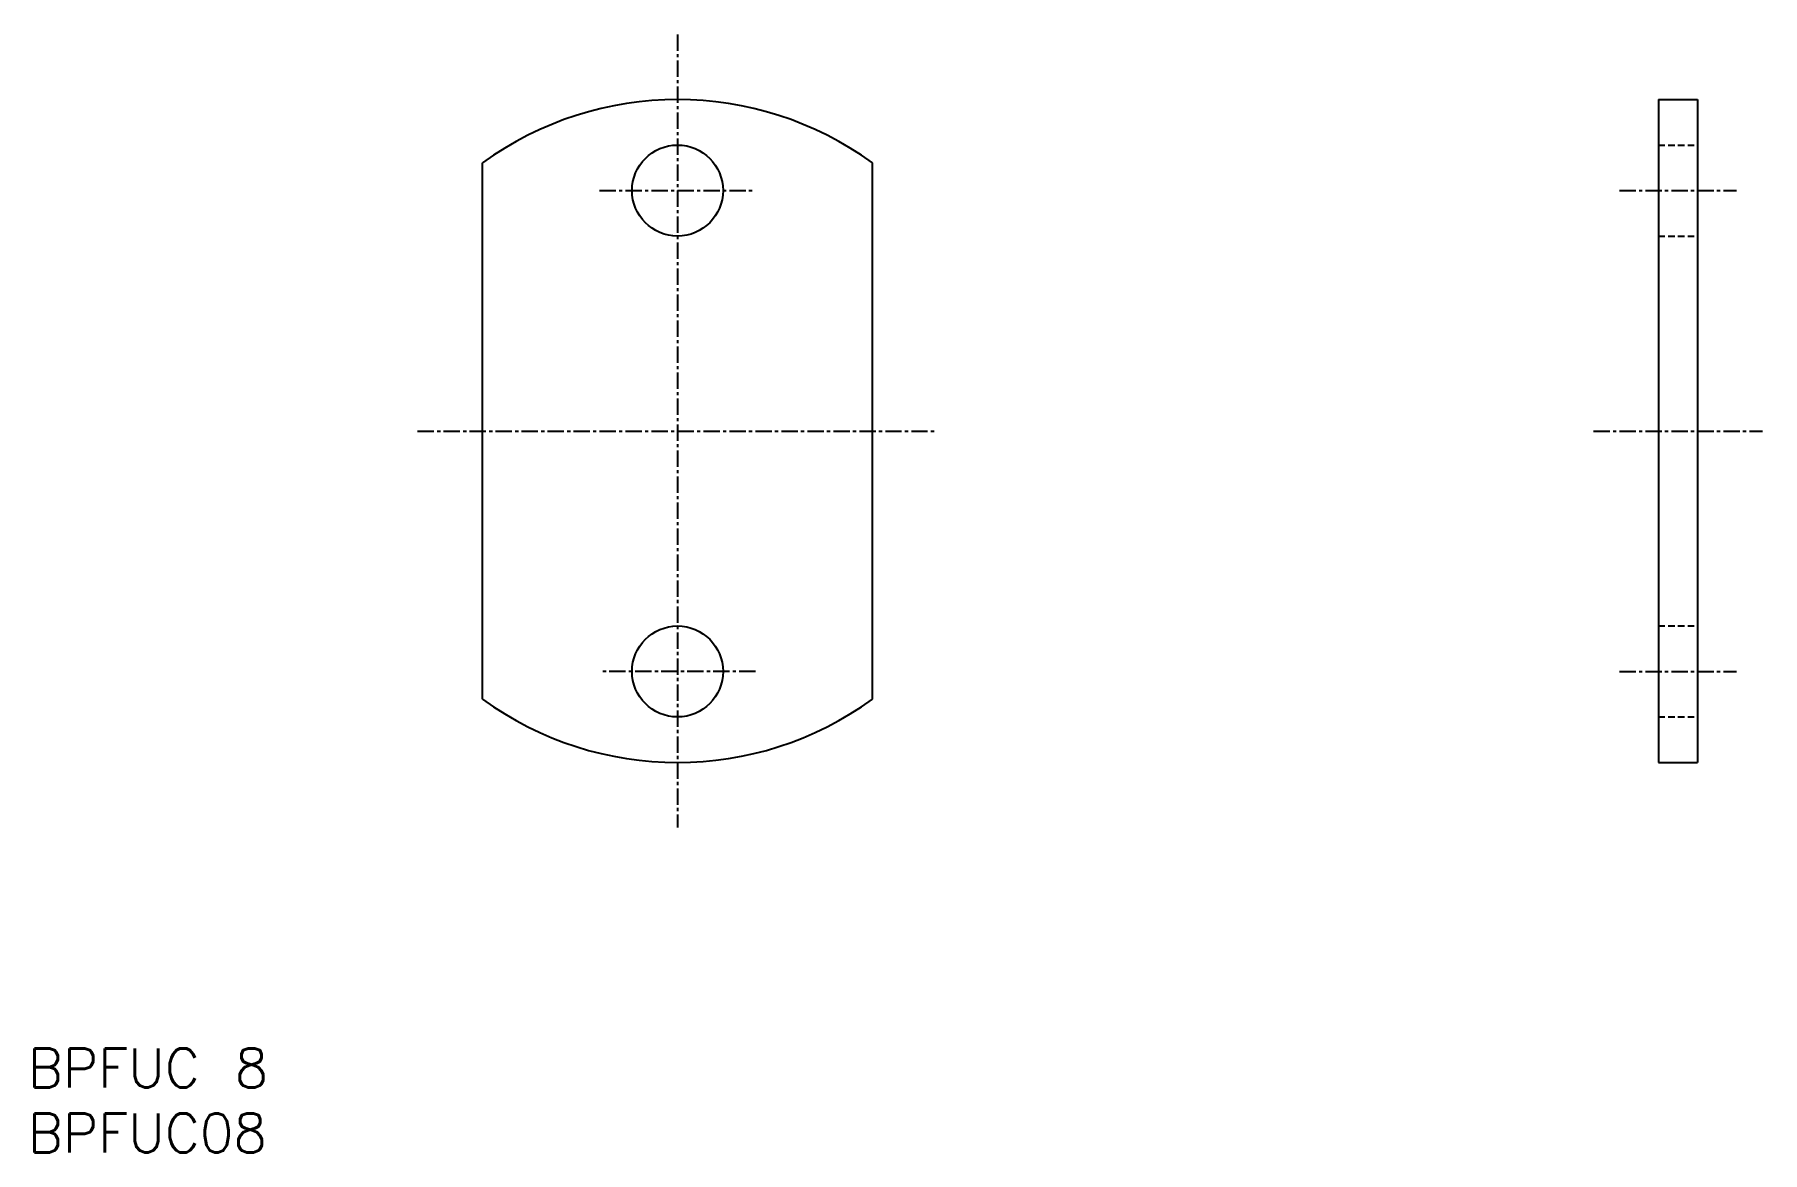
# Model space of a CAD drawing. Extents: x 1 to 134, y 0 to 86.
import ezdxf

# ---------------------------------------------------------------- set-up
doc = ezdxf.new("R2010")
doc.units = 0
doc.linetypes.add('CENTER', pattern=[2, 1.25, -0.25, 0.25, -0.25])
doc.linetypes.add('DASHED', pattern=[0.75, 0.5, -0.25])
doc.layers.get('0').update_dxf_attribs({"linetype": 'CONTINUOUS'})
doc.layers.add('CENTER', color=1, linetype='CENTER')
doc.styles.get("Standard").update_dxf_attribs({"font": 'txt.shx'})

# ---------------------------------------------------------------- blocks, each defined once
blk = doc.blocks.new('*U6')
at = {"color": 7, "linetype": 'CONTINUOUS'}
blk.add_text('BPFUC08', height=3, dxfattribs=at).set_placement((0, 0))
blk = doc.blocks.new('*U7')
at = {"color": 7, "linetype": 'CONTINUOUS'}
blk.add_text('BPFUC 8', height=3, dxfattribs=at).set_placement((0, 5))

msp = doc.modelspace()

# ---------------------------------------------------------------- linework, layer by layer
at = {"color": 7, "linetype": 'CONTINUOUS'}
for p, q in [((125.5, 81), (125.5, 30)), ((125.5, 81), (128.5, 81)), ((128.5, 81), (128.5, 30)), ((35, 34.88), (35, 76.12)), ((65, 34.88), (65, 76.12)), ((125.5, 30), (128.5, 30))]:
    msp.add_line(p, q, dxfattribs=at)
at = {"color": 3, "linetype": 'DASHED'}
for p, q in [((125.5, 77.5), (128.5, 77.5)), ((125.5, 70.5), (128.5, 70.5)), ((125.5, 40.5), (128.5, 40.5)), ((125.5, 33.5), (128.5, 33.5))]:
    msp.add_line(p, q, dxfattribs=at)
at = {"color": 7, "linetype": 'CONTINUOUS'}
for centre in [(50, 74), (50, 37)]:
    msp.add_circle(centre, 3.5, dxfattribs=at)
for start, end in [(53.9681, 126.0319), (233.9681, 306.0319)]:
    msp.add_arc((50, 55.5), 25.5, start, end, dxfattribs=at)
at = {"layer": 'CENTER', "color": 1, "linetype": 'CENTER'}
for p, q in [((50, 86), (50, 25)), ((44, 74), (56, 74)), ((122.5, 74), (131.5, 74)), ((30, 55.5), (70, 55.5)), ((120.5, 55.5), (133.5, 55.5)), ((56, 37), (44, 37)), ((122.5, 37), (131.5, 37))]:
    msp.add_line(p, q, dxfattribs=at)

# ---------------------------------------------------------------- block references
at = {"color": 7, "linetype": 'CONTINUOUS'}
for name in ['*U7', '*U6']:
    msp.add_blockref(name, (0, 0), dxfattribs=at)

doc.saveas('drawing.dxf')
